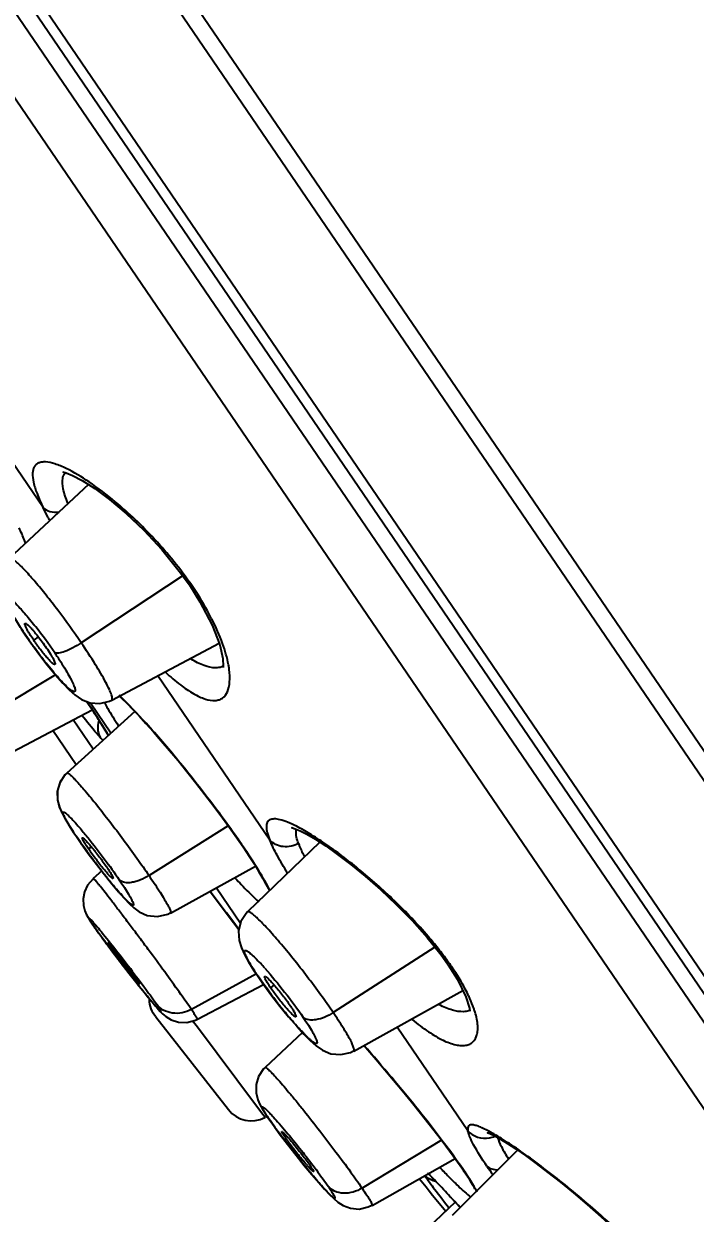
# Model space of a CAD drawing. Extents: x 0 to 1239, y 0 to 509.
# Drawn here: x 244.64 to 256.14, y 216.65 to 237.02 of the extents above; entities that cross this region are included whole.
import ezdxf

# ---------------------------------------------------------------- set-up
doc = ezdxf.new("R2010")
doc.units = 0
doc.header["$LTSCALE"] = 10
doc.header["$MEASUREMENT"] = 0
doc.header["$PDMODE"] = 3
doc.header["$PDSIZE"] = -10
doc.layers.get('0').update_dxf_attribs({"linetype": 'CONTINUOUS'})
doc.layers.get('DEFPOINTS').update_dxf_attribs({"linetype": 'CONTINUOUS'})
doc.styles.add('Daelim Dimension', font='')
doc.styles.get('Daelim Dimension').set_extended_font_data('NanumGothic')
doc.dimstyles.new('DEFAULT', dxfattribs={"dimscale": 2, "dimtxt": 2, "dimasz": 2, "dimexe": 0, "dimexo": 2, "dimgap": 1, "dimtad": 1, "dimdec": 1, "dimzin": 9, "dimdsep": 46, "dimtxsty": 'Daelim Dimension', "dimcen": 0.5, "dimclrd": 252, "dimclre": 252, "dimclrt": 3, "dimadec": 1, "dimazin": 0, "dimtfac": 1, "dimtdec": 1, "dimtix": 1, "dimtmove": 0, "dimatfit": 3, "dimfxl": 1, "dimtolj": 1, "dimtzin": 1, "dimlwd": 9, "dimlwe": 9, "dimarcsym": 0})

# ---------------------------------------------------------------- blocks, each defined once
blk = doc.blocks.new('*D3')
at = {"color": 5, "lineweight": 9, "ltscale": 0.5, "transparency": 16777216}
for p, q in [((239.661, 280.105), (348.211, 280.105)), ((348.211, 276.105), (348.211, 73.467)), ((322.728, 69.467), (348.211, 69.467))]:
    blk.add_line(p, q, dxfattribs=at)
at = {"color": 5, "ltscale": 0.5, "transparency": 16777216}
for points in [[(347.545, 276.105), (348.878, 276.105), (348.211, 280.105)], [(347.545, 73.467), (348.878, 73.467), (348.211, 69.467)]]:
    blk.add_solid(points, dxfattribs=at)
at = {"layer": 'DEFPOINTS', "color": 0, "ltscale": 0.5, "transparency": 16777216}
for p in [(235.661, 280.105), (318.728, 69.467), (348.211, 69.467)]:
    blk.add_point(p, dxfattribs=at)
at = {"color": 7, "ltscale": 0.5, "transparency": 16777216, "insert": (342.975, 174.786), "char_height": 6, "attachment_point": 5, "rotation": 90, "style": 'Daelim Dimension'}
blk.add_mtext('\\A1;211', dxfattribs=at)
blk = doc.blocks.new('*D4')
at = {"color": 5, "lineweight": 9, "ltscale": 0.5, "transparency": 16777216}
for p, q in [((234.885, 231.775), (206.744, 231.775)), ((206.744, 72.896), (206.744, 227.775)), ((297.395, 68.896), (206.744, 68.896))]:
    blk.add_line(p, q, dxfattribs=at)
at = {"color": 5, "ltscale": 0.5, "transparency": 16777216}
for points in [[(206.077, 227.775), (207.411, 227.775), (206.744, 231.775)], [(206.077, 72.896), (207.411, 72.896), (206.744, 68.896)]]:
    blk.add_solid(points, dxfattribs=at)
at = {"layer": 'DEFPOINTS', "color": 0, "ltscale": 0.5, "transparency": 16777216}
for p in [(206.744, 231.775), (238.885, 231.775), (301.395, 68.896)]:
    blk.add_point(p, dxfattribs=at)
at = {"color": 7, "ltscale": 0.5, "transparency": 16777216, "insert": (201.474, 150.336), "char_height": 6, "attachment_point": 5, "rotation": 90, "style": 'Daelim Dimension'}
blk.add_mtext('\\A1;163', dxfattribs=at)
blk = doc.blocks.new('*D5')
at = {"color": 5, "lineweight": 9, "ltscale": 0.5, "transparency": 16777216}
for p, q in [((221.184, 268.962), (200.54, 254.933)), ((202.788, 251.625), (244.041, 190.921)), ((266.933, 201.642), (246.289, 187.613))]:
    blk.add_line(p, q, dxfattribs=at)
at = {"color": 5, "ltscale": 0.5, "transparency": 16777216}
for points in [[(203.339, 251.999), (202.237, 251.25), (200.54, 254.933)], [(244.592, 191.296), (243.489, 190.546), (246.289, 187.613)]]:
    blk.add_solid(points, dxfattribs=at)
at = {"layer": 'DEFPOINTS', "color": 0, "ltscale": 0.5, "transparency": 16777216}
for p in [(224.492, 271.21), (270.241, 203.89), (246.289, 187.613)]:
    blk.add_point(p, dxfattribs=at)
at = {"color": 7, "ltscale": 0.5, "transparency": 16777216, "insert": (229.031, 225.09), "char_height": 6, "attachment_point": 5, "rotation": 304.199, "style": 'Daelim Dimension'}
blk.add_mtext('\\A1;{\\H1.25x;\\C256;Ø}81', dxfattribs=at)

msp = doc.modelspace()

# ---------------------------------------------------------------- linework, layer by layer
at = {"color": 9, "linetype": 'Continuous'}
for p, q in [((267.545, 204.194), (223.697, 268.538)), ((268.236, 206.518), (226.113, 268.33)), ((226.922, 267.65), (270.073, 204.343)), ((266.31, 205.206), (224.188, 267.018)), ((223.751, 266.18), (265.371, 205.106)), ((244.975, 228.733), (242.54, 232.305)), ((247.37, 227.572), (245.626, 226.418)), ((247.478, 227.409), (247.524, 227.393)), ((244.68, 226.542), (244.669, 226.553)), ((244.89, 226.521), (244.814, 226.462)), ((245.186, 225.869), (244.067, 225.196)), ((248.857, 223.036), (246.937, 225.853)), ((245.783, 225.39), (246.135, 224.874)), ((248.143, 223.286), (246.788, 222.432)), ((245.561, 223.081), (245.546, 223.099)), ((245.799, 222.926), (245.753, 222.888)), ((248.389, 222.942), (248.37, 222.963)), ((248.389, 222.942), (248.374, 222.964)), ((247.943, 222.221), (248.353, 221.619)), ((248.203, 221.674), (248.111, 221.796)), ((245.828, 221.588), (245.811, 221.611)), ((248.238, 221.628), (248.203, 221.674)), ((248.326, 221.51), (248.238, 221.628)), ((246.123, 221.242), (246.112, 221.233)), ((251.683, 221.207), (249.941, 220.086)), ((246.284, 220.968), (246.275, 220.981)), ((251.977, 220.859), (251.911, 220.904)), ((248.627, 220.75), (247.512, 220.142)), ((248.662, 220.699), (248.643, 220.721)), ((248.928, 220.56), (248.869, 220.511)), ((247.55, 219.923), (247.535, 219.943)), ((247.615, 219.836), (247.55, 219.923)), ((248.626, 218.487), (247.615, 219.836)), ((252.247, 218.062), (251.036, 219.838)), ((248.735, 218.341), (248.626, 218.487)), ((248.773, 218.292), (248.735, 218.341)), ((248.84, 218.268), (248.819, 218.296)), ((249.128, 217.973), (249.112, 217.958)), ((251.797, 217.903), (250.434, 217.081)), ((252.18, 217.379), (252.152, 217.413)), ((252.114, 216.749), (252.079, 216.788))]:
    msp.add_line(p, q, dxfattribs=at)
at = {"color": 7, "linetype": 'Continuous'}
for p, q in [((267.19, 204.409), (223.767, 268.129)), ((245.754, 229.126), (244.395, 227.864)), ((247.008, 228.013), (247.306, 227.647)), ((247.306, 227.647), (247.478, 227.409)), ((247.478, 227.409), (247.478, 227.409)), ((247.478, 227.409), (247.66, 227.122)), ((247.66, 227.122), (247.871, 226.719)), ((244.6, 226.655), (244.669, 226.553)), ((244.669, 226.553), (244.751, 226.434)), ((244.751, 226.434), (244.9, 226.23)), ((246.15, 225.434), (247.988, 226.412)), ((244.9, 226.23), (245.046, 226.04)), ((246.283, 225.505), (246.318, 225.472)), ((244.461, 224.559), (245.815, 225.272)), ((246.149, 225.435), (246.15, 225.436)), ((246.542, 225.244), (245.38, 224.187)), ((245.833, 224.599), (245.491, 225.101)), ((245.538, 224.331), (245.139, 224.916)), ((245.38, 224.187), (245.38, 224.187)), ((245.344, 223.416), (245.412, 223.303)), ((245.411, 223.305), (245.497, 223.172)), ((245.497, 223.171), (245.546, 223.099)), ((245.546, 223.099), (245.615, 222.999)), ((245.546, 223.099), (245.546, 223.099)), ((248.33, 223.021), (248.37, 222.963)), ((245.615, 222.999), (245.748, 222.813)), ((245.748, 222.813), (245.887, 222.627)), ((248.37, 222.963), (248.397, 222.922)), ((248.397, 222.922), (248.501, 222.767)), ((249.711, 223.006), (248.474, 221.81)), ((245.887, 222.627), (246.023, 222.451)), ((245.977, 222.511), (245.83, 222.384)), ((246.023, 222.451), (246.151, 222.292)), ((247.157, 221.787), (248.613, 222.591)), ((245.834, 222.379), (245.834, 222.379)), ((246.151, 222.292), (246.265, 222.156)), ((247.833, 222.16), (248.162, 221.727)), ((247.157, 221.787), (247.156, 221.786)), ((245.81, 221.612), (245.831, 221.581)), ((245.831, 221.581), (245.919, 221.457)), ((248.162, 221.727), (248.325, 221.509)), ((245.835, 221.577), (245.841, 221.568)), ((245.9, 221.484), (246.012, 221.33)), ((245.981, 221.373), (246.069, 221.253)), ((246.012, 221.33), (246.162, 221.129)), ((251.55, 221.374), (251.786, 221.078)), ((251.786, 221.078), (251.91, 220.904)), ((248.584, 220.809), (248.643, 220.721)), ((251.911, 220.904), (251.91, 220.904)), ((251.911, 220.904), (252.068, 220.654)), ((247.617, 219.972), (248.75, 220.568)), ((248.643, 220.721), (248.725, 220.603)), ((248.643, 220.721), (248.643, 220.721)), ((248.725, 220.603), (248.874, 220.399)), ((252.068, 220.654), (252.213, 220.359)), ((246.622, 220.535), (246.702, 220.435)), ((248.874, 220.399), (249.028, 220.199)), ((250.294, 219.425), (252.161, 220.465)), ((249.028, 220.199), (249.178, 220.015)), ((252.213, 220.359), (252.274, 220.165)), ((252.274, 220.165), (252.281, 220.109)), ((246.902, 220.012), (248.146, 218.425)), ((247.617, 219.971), (247.617, 219.971)), ((249.178, 220.015), (249.317, 219.853)), ((249.415, 219.744), (248.777, 219.149)), ((250.289, 219.43), (250.291, 219.431)), ((250.468, 219.522), (250.532, 219.448)), ((248.777, 219.149), (248.777, 219.149)), ((248.811, 218.312), (248.773, 218.292)), ((248.818, 218.297), (248.888, 218.197)), ((248.819, 218.296), (248.818, 218.297)), ((248.888, 218.197), (249.018, 218.018)), ((249.018, 218.018), (249.16, 217.831)), ((253.097, 217.731), (251.977, 216.612)), ((250.606, 216.781), (252.029, 217.588)), ((249.446, 217.47), (249.576, 217.312)), ((249.576, 217.312), (249.694, 217.175)), ((251.953, 216.923), (252.114, 216.748)), ((250.539, 216.758), (250.603, 216.788)), ((252.03, 216.839), (250.995, 215.859))]:
    msp.add_line(p, q, dxfattribs=at)
for points in [[(245.311, 229.343), (245.314, 229.343), (245.367, 229.33), (245.478, 229.285), (245.644, 229.197), (245.858, 229.06), (246.11, 228.872)], [(246.11, 228.872), (246.394, 228.634), (246.698, 228.346), (247.008, 228.013)], [(247.871, 226.719), (247.999, 226.385), (248.052, 226.147), (248.057, 226.013), (248.054, 225.993)], [(245.046, 226.04), (245.184, 225.871), (245.31, 225.728), (245.421, 225.614), (245.519, 225.526), (245.629, 225.45), (245.777, 225.39), (245.946, 225.376), (246.108, 225.416), (246.149, 225.435)], [(246.318, 225.472), (246.407, 225.385), (246.506, 225.283), (246.616, 225.167), (246.735, 225.037), (246.862, 224.895), (246.996, 224.741), (247.137, 224.576), (247.284, 224.4), (247.435, 224.214), (247.588, 224.022), (247.743, 223.823), (247.896, 223.622), (248.047, 223.419), (248.192, 223.218), (248.33, 223.021)], [(245.717, 225.42), (245.814, 225.274), (245.898, 225.143), (245.971, 225.028)], [(245.971, 225.028), (246.031, 224.93), (246.08, 224.847), (246.089, 224.832)], [(245.38, 224.187), (245.347, 224.155), (245.26, 224.023), (245.217, 223.873), (245.22, 223.721), (245.253, 223.601), (245.294, 223.507)], [(245.38, 224.187), (245.357, 224.165), (245.267, 224.037), (245.219, 223.888), (245.219, 223.733), (245.25, 223.608), (245.292, 223.512), (245.346, 223.413)], [(249.239, 223.25), (249.235, 223.25), (249.242, 223.248), (249.29, 223.234), (249.374, 223.199), (249.49, 223.14), (249.637, 223.054), (249.813, 222.94), (250.016, 222.796), (250.243, 222.623), (250.489, 222.422), (250.751, 222.194), (251.021, 221.94), (251.291, 221.664), (251.55, 221.374)], [(248.501, 222.767), (248.591, 222.625), (248.67, 222.498), (248.736, 222.385), (248.789, 222.288), (248.831, 222.207), (248.848, 222.171)], [(245.834, 222.379), (245.737, 222.268), (245.683, 222.152), (245.661, 222.032), (245.666, 221.92), (245.69, 221.826), (245.719, 221.761)], [(246.265, 222.156), (246.364, 222.044), (246.449, 221.954), (246.528, 221.881), (246.619, 221.813), (246.757, 221.75), (246.932, 221.729), (247.107, 221.77), (247.152, 221.792)], [(248.474, 221.81), (248.45, 221.785), (248.36, 221.645), (248.318, 221.482), (248.329, 221.321), (248.368, 221.193), (248.421, 221.08), (248.491, 220.956), (248.584, 220.809)], [(245.719, 221.761), (245.743, 221.716), (245.769, 221.674), (245.802, 221.624), (245.811, 221.611)], [(246.162, 221.129), (246.257, 221.004), (246.353, 220.879), (246.446, 220.758)], [(246.446, 220.758), (246.536, 220.643), (246.622, 220.535)], [(246.702, 220.435), (246.774, 220.345), (246.839, 220.268), (246.894, 220.202), (246.94, 220.149), (246.98, 220.106), (247.019, 220.066), (247.073, 220.02)], [(247.073, 220.02), (247.164, 219.963), (247.291, 219.922), (247.436, 219.916), (247.582, 219.954), (247.617, 219.971)], [(249.317, 219.853), (249.44, 219.717), (249.549, 219.607), (249.648, 219.519), (249.755, 219.444), (249.899, 219.383), (250.07, 219.366), (250.238, 219.405), (250.289, 219.43)], [(250.532, 219.448), (250.676, 219.283), (250.824, 219.109), (250.975, 218.93), (251.129, 218.745), (251.283, 218.556), (251.436, 218.366), (251.586, 218.176), (251.732, 217.989), (251.869, 217.807), (251.997, 217.633)], [(248.777, 219.149), (248.749, 219.121), (248.664, 218.994), (248.622, 218.855), (248.621, 218.713), (248.65, 218.593), (248.687, 218.51), (248.729, 218.434)], [(248.729, 218.434), (248.786, 218.345), (248.819, 218.296)], [(252.583, 218.029), (252.581, 218.029), (252.591, 218.026), (252.633, 218.009), (252.705, 217.974), (252.803, 217.919), (252.924, 217.845), (253.067, 217.751), (253.231, 217.637), (253.415, 217.503), (253.616, 217.351), (253.831, 217.183), (254.057, 216.999), (254.29, 216.802), (254.529, 216.592), (254.77, 216.371), (255.008, 216.141), (255.236, 215.904)], [(249.16, 217.831), (249.306, 217.645), (249.446, 217.47)], [(251.997, 217.633), (252.112, 217.471), (252.152, 217.413)], [(251.567, 217.326), (251.598, 217.296), (251.649, 217.246), (251.71, 217.182)], [(252.152, 217.413), (252.168, 217.389), (252.238, 217.283)], [(249.694, 217.175), (249.794, 217.061), (249.878, 216.971), (249.95, 216.901)], [(251.71, 217.182), (251.782, 217.107), (251.863, 217.021), (251.953, 216.923)], [(252.238, 217.283), (252.292, 217.196), (252.33, 217.13)], [(252.33, 217.13), (252.354, 217.084), (252.361, 217.068)], [(249.95, 216.901), (250.02, 216.841), (250.111, 216.782), (250.239, 216.735), (250.385, 216.723), (250.539, 216.758)]]:
    msp.add_lwpolyline(points, dxfattribs=at)
at = {"color": 9, "linetype": 'Continuous'}
for centre, radius, start, end in [((242.79, 224.184), 5.719, 34.1424, 34.5313), ((238.92, 222.042), 7.534, 38.1196, 38.5698), ((238.279, 221.542), 8.347, 34.3136, 38.1009), ((251.004, 230.851), 7.652, 214.154, 214.2734), ((246.534, 225.749), 1.641, 9.1491, 10.2778), ((246.66, 225.769), 1.513, 7.3217, 9.1586), ((227.449, 213.203), 21.978, 33.5597, 33.7159), ((241.384, 222.067), 5.461, 30.4025, 30.6147), ((250.402, 228.666), 5.897, 221.1842, 221.7542), ((251.924, 227.417), 7.7, 214.0861, 214.2737), ((180.819, 170.837), 84.41, 37.13626, 37.44811), ((250.698, 224.284), 3.068, 227.6081, 227.7749), ((250.503, 224.068), 2.776, 227.7628, 228.6539), ((247.629, 217.9), 5.259, 35.0361, 37.734), ((245.166, 217.642), 4.823, 41.6092, 42.8992), ((248.111, 218.239), 4.67, 34.1246, 35.0191), ((253.625, 224.081), 6.005, 213.9669, 214.2748), ((250.797, 219.618), 1.642, 17.8861, 18.7737), ((252.541, 218.348), 0.413, 280.4783, 293.6419), ((248.363, 214.075), 4.567, 44.6953, 45.6151), ((245.85, 213.068), 7.659, 34.2568, 34.5458), ((259.249, 222.02), 8.088, 214.3327, 215.5783), ((225.28, 192.359), 36.261, 42.3514, 42.6165), ((253.182, 218.08), 1.454, 231.0703, 232.4362)]:
    msp.add_arc(centre, radius, start, end, dxfattribs=at)
at = {"color": 7, "linetype": 'Continuous'}
for centre, radius, start, end in [((248.54, 218.734), 0.5, 218.1505, 297.7627), ((329.363, 280.299), 100.26, 218.97316, 219.3815)]:
    msp.add_arc(centre, radius, start, end, dxfattribs=at)
at = {"color": 9, "linetype": 'Continuous'}
for points, start_tangent, end_tangent in [([(282.601, 221.336), (280.605, 224.289), (279.515, 225.928), (278.384, 227.677), (275.964, 231.437), (273.282, 235.442), (270.321, 239.579), (267.115, 243.764), (263.744, 247.944), (260.297, 252.075), (256.841, 256.097), (253.429, 259.946), (246.999, 266.919), (241.544, 272.658), (237.503, 276.854)], (-0.544815, 0.838556), (-0.694865, 0.71914)), ([(246.209, 269.889), (255.685, 259.936), (260.236, 254.796), (264.658, 249.551), (268.956, 244.206), (273.078, 238.723), (275.052, 235.915), (276.955, 233.057), (280.569, 227.212)], (0.70516, -0.709048), (0.509047, -0.860738)), ([(245.369, 229.403), (245.174, 229.482), (245.016, 229.514), (244.952, 229.511), (244.898, 229.497), (244.856, 229.472), (244.824, 229.434), (244.794, 229.324), (244.809, 229.17), (244.87, 228.972), (244.975, 228.733)], (-0.900703, 0.434436), (0.439028, -0.898473)), ([(245.311, 229.237), (245.318, 229.267), (245.357, 229.34)], (0.171271, 0.985224), (0.661006, 0.750381)), ([(246.21, 228.832), (245.761, 229.172), (245.369, 229.403)], (-0.76875, 0.63955), (-0.900703, 0.434436)), ([(245.397, 228.81), (245.319, 229.055), (245.311, 229.237)], (-0.378958, 0.925414), (0.171271, 0.985224)), ([(244.975, 228.733), (245.091, 228.667), (245.251, 228.656)], (0.70923, -0.704977), (0.992935, 0.118663)), ([(245.088, 228.516), (245.057, 228.572), (244.975, 228.733)], (-0.477449, 0.87866), (-0.440335, 0.897834)), ([(247.09, 227.959), (246.875, 228.201), (246.21, 228.832)], (-0.647853, 0.761765), (-0.76875, 0.63955)), ([(244.676, 228.115), (244.656, 228.173), (244.565, 228.386)], (-0.30565, 0.952144), (-0.428651, 0.90347)), ([(247.502, 227.425), (247.406, 227.56), (247.092, 227.957)], (-0.566849, 0.823822), (-0.650211, 0.759754)), ([(245.626, 226.418), (245.226, 226.975), (245.026, 227.234), (244.839, 227.461), (244.674, 227.648), (244.602, 227.722), (244.539, 227.783), (244.486, 227.828), (244.444, 227.856), (244.428, 227.864), (244.414, 227.868), (244.395, 227.864)], (-0.562873, 0.826543), (-0.735937, -0.67705)), ([(247.859, 226.831), (247.787, 226.968), (247.524, 227.393)], (-0.452098, 0.891968), (-0.564929, 0.825139)), ([(244.671, 226.555), (244.59, 226.678), (244.516, 226.795), (244.453, 226.901), (244.401, 226.995), (244.362, 227.074), (244.337, 227.136), (244.327, 227.18), (244.331, 227.205), (244.339, 227.209), (244.35, 227.209), (244.365, 227.204), (244.383, 227.194), (244.405, 227.179), (244.43, 227.159), (244.488, 227.106), (244.557, 227.035), (244.635, 226.949), (244.72, 226.85), (244.81, 226.739)], (-0.561418, 0.827533), (0.623497, -0.781825)), ([(248.148, 226.042), (248.047, 226.405), (247.861, 226.829)], (-0.178321, 0.983972), (-0.45549, 0.890241)), ([(245.173, 226.247), (245.275, 226.093), (245.363, 225.951), (245.434, 225.827), (245.462, 225.773), (245.485, 225.725), (245.503, 225.683), (245.516, 225.648), (245.523, 225.62), (245.524, 225.599), (245.519, 225.586), (245.509, 225.581), (245.493, 225.583), (245.472, 225.594), (245.446, 225.612), (245.414, 225.637), (245.338, 225.71), (245.245, 225.809), (245.14, 225.931), (245.026, 226.07), (244.909, 226.223), (244.792, 226.382), (244.68, 226.542)], (0.563138, -0.826363), (-0.563141, 0.826361)), ([(245.626, 226.418), (245.484, 226.333), (245.346, 226.269), (245.236, 226.24), (245.199, 226.239), (245.173, 226.247)], (-0.833964, -0.551819), (-0.858195, 0.513324)), ([(246.15, 225.436), (246.159, 225.467), (246.155, 225.494), (246.145, 225.529), (246.108, 225.62), (246.049, 225.738), (245.871, 226.043), (245.626, 226.418)], (0.834626, 0.550817), (-0.563799, 0.825912)), ([(247.926, 225.989), (247.734, 226.027), (247.509, 226.139)], (-0.999998, 0.001789), (-0.850797, 0.525495)), ([(247.073, 225.91), (247.325, 225.698), (247.554, 225.545), (247.754, 225.455), (247.92, 225.431), (247.988, 225.444), (248.046, 225.473), (248.129, 225.579), (248.168, 225.744), (248.161, 225.962)], (0.738187, -0.674597), (-0.127173, 0.991881)), ([(248.063, 226.018), (248.032, 226.005), (247.926, 225.989)], (-0.893105, -0.449848), (-0.999998, 0.001789)), ([(248.374, 222.964), (247.861, 223.674), (247.289, 224.398), (246.738, 225.04), (246.279, 225.519)], (-0.564729, 0.825276), (-0.721428, 0.69249)), ([(246.084, 224.848), (246.02, 224.954), (245.763, 225.353)], (-0.50924, 0.860624), (-0.552793, 0.833319)), ([(246.03, 225.382), (246.079, 225.297), (246.26, 225.003)], (0.490806, -0.871269), (0.541036, -0.840999)), ([(245.964, 224.783), (245.894, 224.864), (245.643, 225.17)], (-0.657047, 0.75385), (-0.624724, 0.780846)), ([(245.93, 225.087), (245.917, 225.042), (245.913, 224.908)], (-0.322996, -0.9464), (0.164188, -0.986429)), ([(245.913, 224.908), (245.921, 224.874), (245.964, 224.783)], (0.164188, -0.986429), (0.571766, -0.820417)), ([(245.38, 224.187), (245.398, 224.186), (245.43, 224.164), (245.476, 224.122), (245.537, 224.06), (245.61, 223.979), (245.695, 223.881), (245.893, 223.641), (246.116, 223.356), (246.351, 223.046), (246.58, 222.73), (246.788, 222.432)], (0.749152, 0.662398), (0.562968, -0.826479)), ([(245.428, 223.283), (245.396, 223.337), (245.369, 223.384), (245.347, 223.425), (245.33, 223.459), (245.32, 223.486), (245.315, 223.505), (245.316, 223.517), (245.319, 223.52), (245.323, 223.52), (245.329, 223.519), (245.336, 223.517), (245.355, 223.505), (245.379, 223.485), (245.408, 223.459), (245.481, 223.384), (245.571, 223.283)], (-0.527319, 0.849667), (0.656029, -0.754736)), ([(245.547, 223.102), (245.514, 223.15), (245.428, 223.283)], (-0.560427, 0.828204), (-0.527319, 0.849667)), ([(245.571, 223.283), (245.612, 223.236), (245.743, 223.078)], (0.656029, -0.754736), (0.628611, -0.77772)), ([(249.311, 223.277), (249.159, 223.346), (249.031, 223.388), (248.93, 223.402), (248.857, 223.387), (248.83, 223.369), (248.812, 223.344), (248.797, 223.271), (248.812, 223.168), (248.857, 223.036)], (-0.892946, 0.450164), (0.380843, -0.92464)), ([(249.304, 223.178), (249.305, 223.192), (249.313, 223.23)], (0.037992, 0.999278), (0.332041, 0.943265)), ([(251.568, 221.388), (250.988, 222.001), (250.374, 222.545), (249.796, 222.983), (249.538, 223.15), (249.311, 223.277)], (-0.650513, 0.759495), (-0.892946, 0.450164)), ([(246.279, 222.359), (246.366, 222.227), (246.437, 222.114), (246.487, 222.025), (246.503, 221.991), (246.515, 221.963), (246.521, 221.942), (246.521, 221.929), (246.519, 221.925), (246.515, 221.923), (246.504, 221.925), (246.487, 221.935), (246.465, 221.952), (246.437, 221.976), (246.405, 222.008), (246.368, 222.046), (246.326, 222.091), (246.232, 222.198), (246.125, 222.326), (246.01, 222.47), (245.892, 222.623), (245.775, 222.779), (245.561, 223.081)], (0.563138, -0.826363), (-0.563136, 0.826364)), ([(245.743, 223.078), (246.021, 222.719), (246.279, 222.359)], (0.628611, -0.77772), (0.563138, -0.826363)), ([(249.345, 222.982), (249.083, 222.928), (248.954, 222.965), (248.857, 223.036)], (-0.875168, -0.48382), (-0.686718, 0.726924)), ([(249.159, 222.476), (248.98, 222.782), (248.857, 223.036)], (-0.529425, 0.848357), (-0.383951, 0.923354)), ([(249.345, 222.982), (249.313, 223.09), (249.304, 223.178)], (-0.353302, 0.935509), (0.037992, 0.999278)), ([(248.86, 222.174), (248.666, 222.516), (248.389, 222.942)], (-0.454621, 0.890685), (-0.562874, 0.826543)), ([(249.345, 222.982), (249.366, 222.93), (249.449, 222.755)], (0.347071, -0.937839), (0.460833, -0.887487)), ([(246.788, 222.432), (246.64, 222.357), (246.563, 222.33), (246.488, 222.314), (246.279, 222.359)], (-0.846166, -0.532919), (-0.705221, 0.708988)), ([(246.788, 222.432), (246.959, 222.174), (247.027, 222.065), (247.082, 221.972), (247.123, 221.897), (247.15, 221.84), (247.157, 221.819), (247.161, 221.803), (247.157, 221.787)], (0.563207, -0.826316), (-0.875516, -0.483189)), ([(247.512, 220.142), (247.333, 220.397), (247.091, 220.735), (246.809, 221.12), (246.663, 221.317), (246.518, 221.51), (246.379, 221.695), (246.25, 221.865), (246.134, 222.016), (246.035, 222.144), (245.954, 222.245), (245.921, 222.286), (245.893, 222.32), (245.87, 222.346), (245.852, 222.365), (245.84, 222.376), (245.834, 222.379)], (-0.561883, 0.827216), (-0.978703, -0.205283)), ([(248.265, 222.388), (248.366, 222.28), (248.63, 222.018)], (0.676792, -0.736174), (0.738556, -0.674192)), ([(249.941, 220.086), (249.73, 220.385), (249.496, 220.7), (249.256, 221.008), (249.024, 221.289), (248.815, 221.525), (248.647, 221.698), (248.582, 221.756), (248.531, 221.794), (248.511, 221.806), (248.495, 221.812), (248.474, 221.81)], (-0.562842, 0.826564), (-0.724332, -0.689452)), ([(245.828, 221.588), (245.798, 221.633), (245.777, 221.666), (245.77, 221.679), (245.765, 221.689), (245.762, 221.696), (245.761, 221.7), (245.763, 221.701), (245.766, 221.7), (245.772, 221.695), (245.78, 221.688), (245.79, 221.678), (245.802, 221.666), (245.833, 221.633)], (-0.563138, 0.826363), (0.664702, -0.747108)), ([(245.939, 221.431), (245.907, 221.476), (245.828, 221.588)], (-0.585997, 0.810313), (-0.563138, 0.826363)), ([(245.833, 221.633), (245.856, 221.606), (245.941, 221.505)], (0.664702, -0.747108), (0.638818, -0.769358)), ([(246.275, 220.981), (246.182, 221.103), (245.939, 221.431)], (-0.606955, 0.794736), (-0.585997, 0.810313)), ([(245.941, 221.505), (246.184, 221.205), (246.468, 220.839), (246.733, 220.486), (246.92, 220.224)], (0.638818, -0.769358), (0.563141, -0.826361)), ([(251.788, 221.118), (251.736, 221.185), (251.569, 221.387)], (-0.611187, 0.791486), (-0.65176, 0.758425)), ([(248.53, 220.903), (248.498, 220.958), (248.471, 221.006), (248.45, 221.048), (248.435, 221.083), (248.426, 221.111), (248.423, 221.132), (248.426, 221.145), (248.435, 221.15), (248.449, 221.148), (248.47, 221.137), (248.496, 221.12), (248.527, 221.094), (248.605, 221.023), (248.699, 220.925)], (-0.516979, 0.855998), (0.680949, -0.732331)), ([(246.92, 220.224), (246.954, 220.174), (246.967, 220.154), (246.976, 220.137), (246.984, 220.124), (246.988, 220.115), (246.989, 220.11), (246.988, 220.108), (246.983, 220.11), (246.976, 220.116), (246.953, 220.139), (246.874, 220.227), (246.759, 220.366), (246.614, 220.545), (246.452, 220.751), (246.284, 220.968)], (0.563141, -0.826361), (-0.607366, 0.794422)), ([(248.644, 220.725), (248.612, 220.773), (248.53, 220.903)], (-0.558693, 0.829375), (-0.516979, 0.855998)), ([(248.772, 220.845), (249.109, 220.438), (249.429, 220.003)], (0.664683, -0.747125), (0.563138, -0.826363)), ([(252.259, 220.375), (252.202, 220.489), (251.977, 220.859)], (-0.424596, 0.905383), (-0.565432, 0.824795)), ([(249.429, 220.003), (249.517, 219.869), (249.586, 219.754), (249.634, 219.664), (249.65, 219.628), (249.66, 219.599), (249.664, 219.577), (249.663, 219.563), (249.655, 219.556), (249.642, 219.556), (249.623, 219.564), (249.599, 219.58), (249.569, 219.603), (249.534, 219.633), (249.495, 219.67), (249.451, 219.714), (249.352, 219.819), (249.241, 219.945), (249.122, 220.087), (249, 220.239), (248.88, 220.396), (248.662, 220.699)], (0.563138, -0.826363), (-0.563141, 0.826361)), ([(252.353, 220.147), (252.333, 220.201), (252.26, 220.373)], (-0.321757, 0.946822), (-0.427916, 0.903819)), ([(247.512, 220.142), (247.356, 220.084), (247.186, 220.078), (247.032, 220.13), (246.92, 220.224)], (-0.877723, -0.479169), (-0.625185, 0.780476)), ([(252.172, 220.102), (251.983, 220.128), (251.755, 220.22)], (-0.999063, -0.043276), (-0.890837, 0.454324)), ([(247.617, 219.971), (247.617, 219.976), (247.613, 219.985), (247.605, 219.999), (247.593, 220.018), (247.578, 220.042), (247.559, 220.071), (247.512, 220.142)], (0.539278, 0.842128), (-0.563456, 0.826146)), ([(249.941, 220.086), (249.795, 220.008), (249.643, 219.964), (249.429, 220.003)], (-0.840905, -0.541183), (-0.740208, 0.672378)), ([(250.291, 219.431), (250.298, 219.452), (250.296, 219.469), (250.29, 219.491), (250.267, 219.549), (250.23, 219.625), (250.111, 219.826), (249.941, 220.086)], (0.804574, 0.593853), (-0.563875, 0.82586)), ([(251.292, 219.966), (251.573, 219.758), (251.825, 219.612), (252.04, 219.535), (252.131, 219.522), (252.21, 219.526), (252.277, 219.547), (252.332, 219.585), (252.401, 219.706), (252.414, 219.789), (252.412, 219.886), (252.361, 220.123)], (0.777086, -0.629395), (-0.30705, 0.951693)), ([(252.286, 220.126), (252.26, 220.117), (252.172, 220.102)], (-0.920741, -0.390175), (-0.999063, -0.043276)), ([(252.158, 217.411), (251.825, 217.87), (251.406, 218.408), (250.465, 219.528)], (-0.567031, 0.823697), (-0.65966, 0.751564)), ([(248.777, 219.149), (248.784, 219.149), (248.796, 219.142), (248.837, 219.107), (248.898, 219.046), (248.977, 218.96), (249.072, 218.851), (249.182, 218.721), (249.305, 218.573), (249.436, 218.41), (249.713, 218.059), (249.988, 217.699), (250.237, 217.362), (250.434, 217.081)], (0.733861, 0.6793), (0.562909, -0.826519)), ([(248.84, 218.268), (248.788, 218.347), (248.751, 218.409), (248.738, 218.432), (248.73, 218.45), (248.725, 218.464), (248.725, 218.472), (248.729, 218.475), (248.737, 218.472), (248.75, 218.464), (248.766, 218.451), (248.786, 218.433), (248.81, 218.41), (248.869, 218.35)], (-0.563136, 0.826364), (0.683917, -0.72956)), ([(248.869, 218.35), (248.896, 218.32), (248.989, 218.217)], (0.683917, -0.72956), (0.65842, -0.752651)), ([(248.977, 218.076), (248.939, 218.129), (248.84, 218.268)], (-0.590835, 0.806793), (-0.563136, 0.826364)), ([(248.989, 218.217), (249.452, 217.653), (249.68, 217.355), (249.858, 217.107)], (0.65842, -0.752651), (0.563138, -0.826363)), ([(252.689, 218.009), (252.58, 218.069), (252.485, 218.115), (252.405, 218.146), (252.34, 218.162), (252.291, 218.163), (252.259, 218.146), (252.244, 218.113), (252.247, 218.062)], (-0.86692, 0.498447), (0.184498, -0.982833)), ([(249.858, 217.107), (249.913, 217.023), (249.934, 216.989), (249.95, 216.961), (249.962, 216.938), (249.968, 216.921), (249.97, 216.91), (249.967, 216.906), (249.96, 216.907), (249.948, 216.914), (249.909, 216.946), (249.854, 217), (249.783, 217.076), (249.698, 217.171), (249.603, 217.283), (249.391, 217.54), (249.173, 217.816), (248.977, 218.076)], (0.563138, -0.826363), (-0.590835, 0.806793)), ([(252.247, 218.062), (252.41, 217.956), (252.616, 217.941)], (0.676288, -0.736638), (0.983398, 0.18146)), ([(252.57, 217.459), (252.345, 217.822), (252.28, 217.958), (252.247, 218.062)], (-0.562398, 0.826867), (-0.193651, 0.981071)), ([(255.443, 215.702), (254.762, 216.398), (253.999, 217.063), (253.272, 217.625), (252.957, 217.843), (252.689, 218.009)], (-0.659093, 0.752062), (-0.86692, 0.498447)), ([(252.756, 217.948), (252.819, 217.791), (252.939, 217.583)], (0.258104, -0.966117), (0.536301, -0.844027)), ([(251.764, 217.435), (251.82, 217.377), (251.975, 217.219)], (0.687074, -0.726587), (0.708831, -0.705378)), ([(252.362, 217.093), (252.325, 217.155), (252.18, 217.379)], (-0.496376, 0.868108), (-0.562613, 0.82672)), ([(252.57, 217.459), (252.654, 217.41), (252.761, 217.395)], (0.74046, -0.672101), (0.999824, 0.018735)), ([(250.434, 217.081), (250.281, 217.014), (250.114, 216.994), (249.965, 217.028), (249.858, 217.107)], (-0.856238, -0.516581), (-0.658954, 0.752183)), ([(251.505, 217.298), (251.676, 217.064), (251.928, 216.738)], (0.569384, -0.822072), (0.619406, -0.785071)), ([(251.69, 217.197), (251.639, 217.213), (251.513, 217.294)], (-0.973683, 0.227905), (-0.708255, 0.705956)), ([(251.965, 216.912), (251.862, 217.023), (251.61, 217.288)], (-0.677195, 0.735803), (-0.703565, 0.71063)), ([(251.975, 217.219), (252.059, 217.137), (252.268, 216.949)], (0.708831, -0.705378), (0.778276, -0.627922)), ([(250.434, 217.081), (250.516, 216.958), (250.573, 216.866), (250.591, 216.832), (250.603, 216.806), (250.608, 216.789), (250.607, 216.781)], (0.56323, -0.8263), (-0.778487, -0.627661)), ([(252.405, 217.013), (252.395, 217.032), (252.362, 217.093)], (-0.449423, 0.893319), (-0.496376, 0.868108))]:
    msp.add_spline(points, degree=3, dxfattribs=dict(at, start_tangent=start_tangent, end_tangent=end_tangent))
at = {"color": 7, "linetype": 'Continuous'}
for points, start_tangent, end_tangent in [([(246.209, 269.889), (250.369, 265.515), (254.948, 260.567), (259.734, 255.168), (264.558, 249.477), (269.249, 243.676), (273.55, 237.877), (275.496, 235.03), (277.303, 232.271), (278.989, 229.652), (280.569, 227.212)], (0.691503, -0.722374), (0.549193, -0.835696)), ([(281.188, 227.644), (273.257, 238.767), (269.119, 244.201), (264.865, 249.545), (260.483, 254.784), (255.976, 259.916), (251.358, 264.95), (246.641, 269.89)], (-0.561047, 0.827784), (-0.698001, 0.716097)), ([(244.731, 226.591), (244.7, 226.645), (244.677, 226.69), (244.664, 226.723), (244.661, 226.744)], (-0.514387, 0.857558), (0.123496, 0.992345)), ([(244.661, 226.744), (244.664, 226.75)], (0.123496, 0.992345), (0.734627, 0.678471)), ([(244.664, 226.75), (244.677, 226.749), (244.688, 226.743), (244.701, 226.733), (244.736, 226.701), (244.778, 226.657)], (0.734627, 0.678471), (0.671977, -0.740572)), ([(244.814, 226.462), (244.791, 226.496), (244.731, 226.591)], (-0.563141, 0.826361), (-0.514387, 0.857558)), ([(244.778, 226.657), (244.791, 226.642), (244.834, 226.593)], (0.671977, -0.740572), (0.640357, -0.768078)), ([(244.834, 226.593), (244.882, 226.533), (245.029, 226.334)], (0.640357, -0.768078), (0.563138, -0.826363)), ([(245.175, 226.047), (245.158, 226.051), (245.129, 226.072), (245.089, 226.111), (245.041, 226.164), (244.986, 226.229), (244.928, 226.303), (244.814, 226.462)], (-0.881784, -0.471653), (-0.563141, 0.826361)), ([(245.029, 226.334), (245.099, 226.225), (245.15, 226.135), (245.176, 226.073), (245.179, 226.056), (245.175, 226.047)], (0.563138, -0.826363), (-0.881784, -0.471653)), ([(245.753, 222.888), (245.704, 222.962), (245.668, 223.021), (245.656, 223.044), (245.649, 223.061), (245.645, 223.073), (245.647, 223.079)], (-0.563136, 0.826364), (0.739999, 0.672608)), ([(245.647, 223.079), (245.652, 223.079), (245.662, 223.073), (245.695, 223.044), (245.742, 222.993), (245.801, 222.924), (245.868, 222.841), (245.938, 222.75), (246.068, 222.571)], (0.739999, 0.672608), (0.563138, -0.826363)), ([(246.17, 222.384), (246.164, 222.384), (246.153, 222.391), (246.139, 222.403), (246.12, 222.42), (246.073, 222.472), (246.014, 222.54), (245.948, 222.622), (245.88, 222.711), (245.753, 222.888)], (-0.875166, -0.483823), (-0.563136, 0.826364)), ([(246.068, 222.571), (246.117, 222.497), (246.151, 222.438), (246.169, 222.4), (246.172, 222.389), (246.17, 222.384)], (0.563138, -0.826363), (-0.875166, -0.483823)), ([(246.085, 221.281), (246.085, 221.277), (246.09, 221.268), (246.099, 221.253), (246.112, 221.233)], (-0.743828, -0.668371), (0.563138, -0.826363)), ([(246.583, 220.649), (246.523, 220.731), (246.45, 220.83), (246.366, 220.94), (246.281, 221.049), (246.241, 221.099), (246.204, 221.145), (246.171, 221.186), (246.142, 221.22), (246.119, 221.247), (246.101, 221.267), (246.09, 221.278), (246.086, 221.28), (246.085, 221.281)], (-0.578062, 0.815993), (-0.743828, -0.668371)), ([(246.112, 221.233), (246.238, 221.059), (246.322, 220.949), (246.409, 220.836), (246.451, 220.783), (246.491, 220.733), (246.527, 220.689), (246.558, 220.651), (246.585, 220.62), (246.605, 220.597), (246.613, 220.589), (246.618, 220.583), (246.622, 220.58), (246.624, 220.58)], (0.563138, -0.826363), (0.899761, 0.436382)), ([(246.624, 220.58), (246.625, 220.581), (246.623, 220.585), (246.615, 220.599), (246.601, 220.621), (246.583, 220.649)], (0.899761, 0.436382), (-0.564968, 0.825113)), ([(248.869, 220.511), (248.821, 220.585), (248.787, 220.644), (248.768, 220.685), (248.766, 220.697), (248.768, 220.704)], (-0.563141, 0.826361), (0.721418, 0.6925)), ([(248.768, 220.704), (248.774, 220.705), (248.785, 220.701), (248.82, 220.674), (248.87, 220.625), (248.932, 220.557), (249.001, 220.476), (249.073, 220.386), (249.204, 220.207)], (0.721418, 0.6925), (0.563138, -0.826363)), ([(249.301, 220.016), (249.294, 220.016), (249.282, 220.021), (249.247, 220.049), (249.197, 220.099), (249.136, 220.166), (249.068, 220.246), (248.998, 220.335), (248.869, 220.511)], (-0.872565, -0.488499), (-0.563141, 0.826361)), ([(246.902, 220.012), (246.826, 220.148), (246.795, 220.312)], (-0.617096, 0.786888), (-0.019492, 0.99981)), ([(249.204, 220.207), (249.253, 220.132), (249.286, 220.073), (249.303, 220.033), (249.301, 220.016)], (0.563138, -0.826363), (-0.872565, -0.488499)), ([(249.112, 217.958), (249.088, 217.994), (249.072, 218.022), (249.063, 218.04), (249.062, 218.048)], (-0.563136, 0.826364), (0.731669, 0.681661)), ([(249.062, 218.048), (249.068, 218.046), (249.081, 218.037), (249.099, 218.02), (249.123, 217.995), (249.151, 217.964), (249.184, 217.927), (249.26, 217.838), (249.343, 217.735), (249.426, 217.63), (249.559, 217.448)], (0.731669, 0.681661), (0.563138, -0.826363)), ([(249.605, 217.363), (249.599, 217.365), (249.586, 217.375), (249.567, 217.392), (249.543, 217.417), (249.515, 217.448), (249.482, 217.485), (249.406, 217.574), (249.324, 217.675), (249.243, 217.779), (249.112, 217.958)], (-0.869061, -0.494704), (-0.563136, 0.826364)), ([(249.559, 217.448), (249.582, 217.413), (249.598, 217.387), (249.605, 217.37), (249.605, 217.363)], (0.563138, -0.826363), (-0.869061, -0.494704))]:
    msp.add_spline(points, degree=3, dxfattribs=dict(at, start_tangent=start_tangent, end_tangent=end_tangent))

# ---------------------------------------------------------------- dimensions: what is measured, and where the dimension line sits
at = {"color": 5, "ltscale": 0.5}
dim = msp.add_linear_dim(base=(348.211, 69.467), p1=(235.661, 280.105), p2=(318.728, 69.467), angle=90, dimstyle='DEFAULT', override={"dimtxt": 3, "dimdec": 0, "dimclrd": 5, "dimclre": 5, "dimclrt": 7}, dxfattribs=at)
dim.commit()
dim.dimension.update_dxf_attribs({"geometry": '*D3', "text_midpoint": (348.211, 174.786), "dimtype": 160})
dim = msp.add_aligned_dim(p1=(224.492, 271.21), p2=(270.241, 203.89), distance=-28.96, text='{\\H1.25x;\\C256;Ø}<>', dimstyle='DEFAULT', override={"dimtxt": 3, "dimdec": 0, "dimclrd": 5, "dimclre": 5, "dimclrt": 7}, dxfattribs=at)
dim.commit()
dim.dimension.update_dxf_attribs({"geometry": '*D5', "text_midpoint": (229.031, 225.09)})
dim = msp.add_linear_dim(base=(206.744, 231.775), p1=(301.395, 68.896), p2=(238.885, 231.775), angle=90, dimstyle='DEFAULT', override={"dimtxt": 3, "dimdec": 0, "dimclrd": 5, "dimclre": 5, "dimclrt": 7}, dxfattribs=at)
dim.commit()
dim.dimension.update_dxf_attribs({"geometry": '*D4', "text_midpoint": (201.474, 150.336)})

doc.saveas('drawing.dxf')
